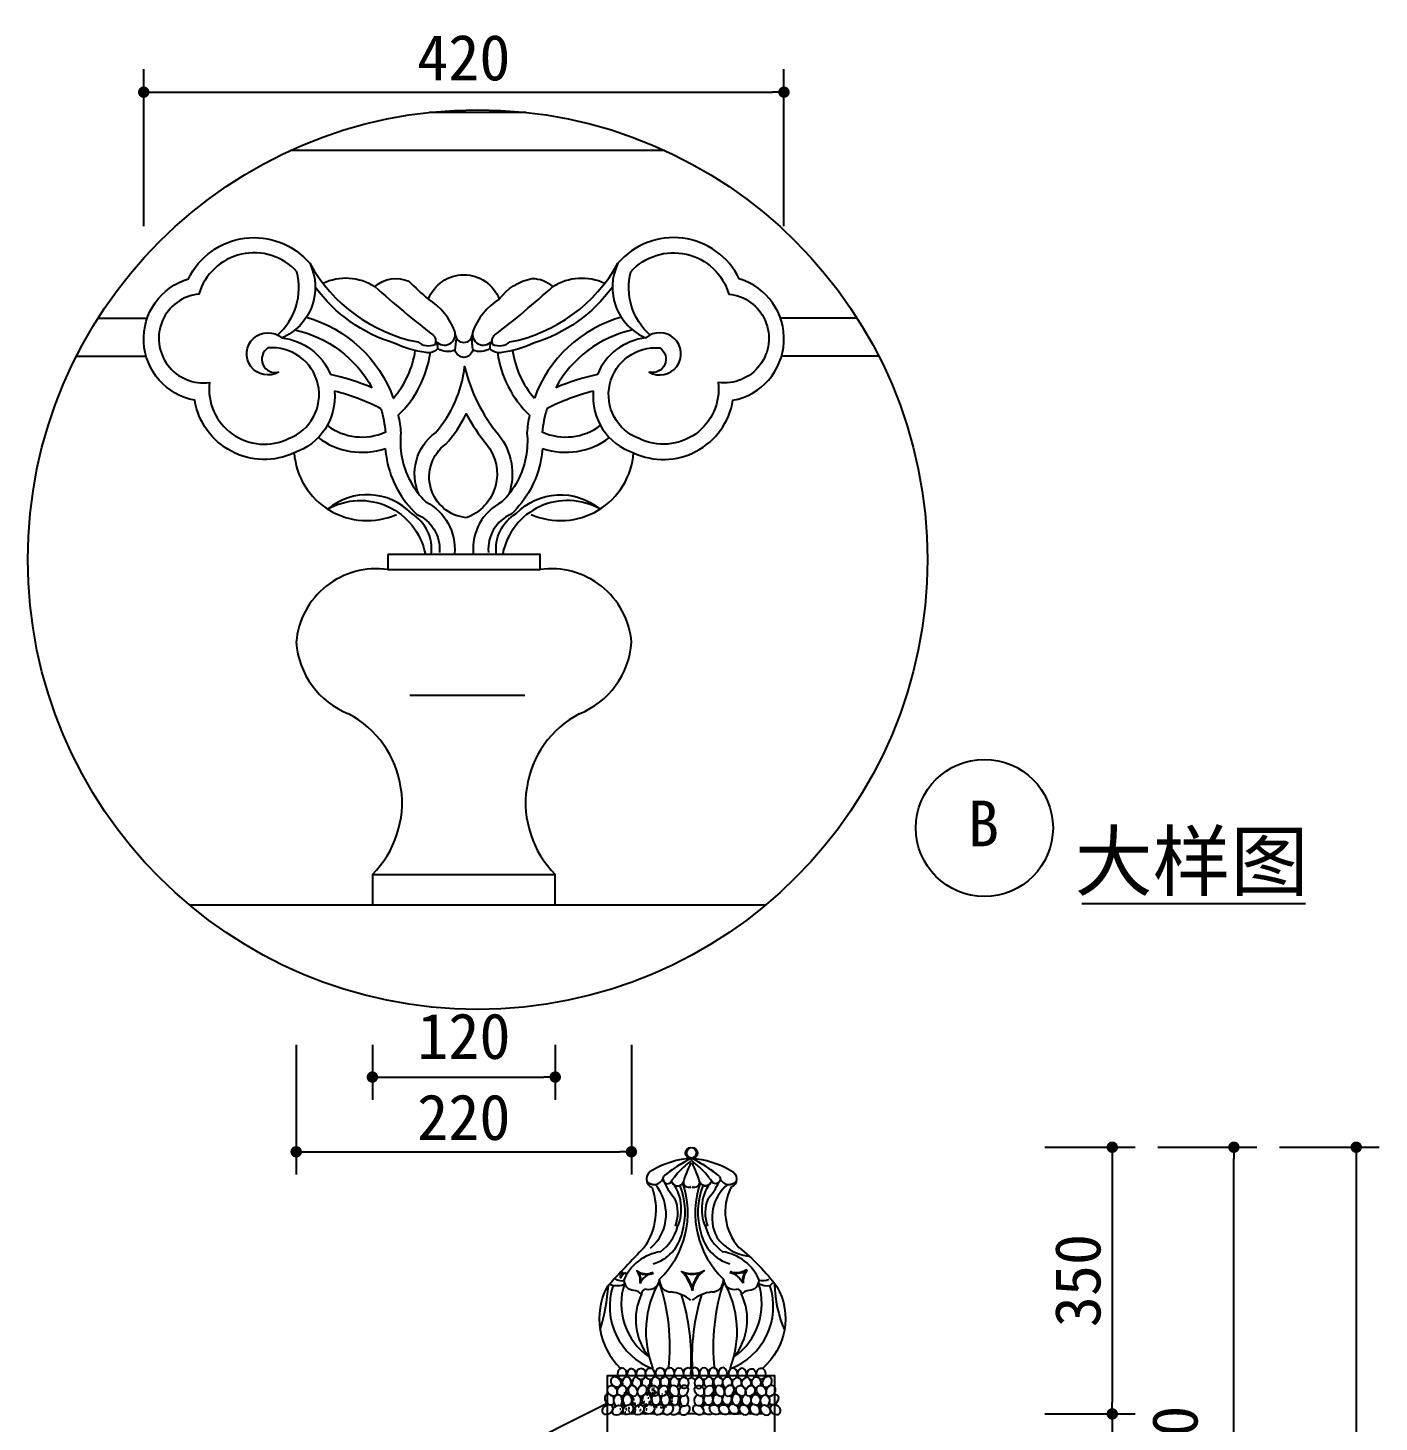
# Model space of a CAD drawing. Extents: x 77 to 5232, y 64 to 4750.
# Drawn here: x 3459 to 5232, y 2920 to 4750 of the extents above; entities that cross this region are included whole.
import ezdxf
from ezdxf.enums import TextEntityAlignment as Align

# ---------------------------------------------------------------- set-up
doc = ezdxf.new("R2010")
doc.units = 0
doc.header["$LTSCALE"] = 0.85
doc.header["$MEASUREMENT"] = 0
doc.header["$PDMODE"] = 3
doc.header["$PDSIZE"] = 15
doc.layers.get('0').update_dxf_attribs({"color": 3, "linetype": 'CONTINUOUS'})
doc.layers.get('DEFPOINTS').update_dxf_attribs({"linetype": 'CONTINUOUS'})
for name, color, linetype in [('3', 3, 'CONTINUOUS'), ('4', 4, 'CONTINUOUS'), ('7', 7, 'CONTINUOUS'), ('DIM', 3, 'CONTINUOUS'), ('TEXT', 3, 'CONTINUOUS')]:
    doc.layers.add(name, color=color, linetype=linetype)
doc.styles.add('HZ', font='')
doc.styles.get("Standard").update_dxf_attribs({"font": 'ISOCP'})
doc.styles.get('HZ').set_extended_font_data('仿宋_GB2312')
doc.dimstyles.new('ISO-25_WS', dxfattribs={"dimscale": 10, "dimtxt": 2.5, "dimasz": 2.5, "dimexe": 1.25, "dimexo": 0.625, "dimtad": 1, "dimdec": 4, "dimtxsty": 'STANDARD', "dimcen": 2.5, "dimazin": 3, "dimtfac": 1, "dimtdec": 4, "dimtmove": 0, "dimatfit": 3, "dimtolj": 1, "dimtzin": 0})

# ---------------------------------------------------------------- blocks, each defined once
blk = doc.blocks.new('_DOT')
at = {"color": 0, "linetype": 'BYBLOCK'}
blk.add_line((-0.5, 0), (-1, 0), dxfattribs=at)
at = {"color": 0, "linetype": 'BYBLOCK', "const_width": 0.5}
blk.add_lwpolyline([(-0.25, 0, 1), (0.25, 0, 1)], format="xyb", close=True, dxfattribs=at)
blk = doc.blocks.new('*D64')
at = {"color": 0, "linetype": 'BYBLOCK'}
for p, q in [((30802.9, -25109.6), (30932.5, -25109.6)), ((30902.5, -26464.6), (30902.5, -25124.6))]:
    blk.add_line(p, q, dxfattribs=at)
at = {"layer": 'DEFPOINTS', "color": 0, "linetype": 'BYBLOCK'}
for p in [(30772.9, -25109.6), (30902.5, -25109.6), (30772.9, -26479.6)]:
    blk.add_point(p, dxfattribs=at)
at = {"color": 0, "linetype": 'BYBLOCK', "xscale": 15, "yscale": 15, "zscale": 15}
for p, rotation in [((30902.5, -25109.6), 90), ((30902.5, -26479.6), 270)]:
    blk.add_blockref('_DOT', p, dxfattribs=dict(at, rotation=rotation))
at = {"color": 0, "linetype": 'BYBLOCK', "insert": (30857.5, -25794.6), "char_height": 60, "attachment_point": 5, "rotation": 90, "style": 'HZ'}
blk.add_mtext('\\A1;1370', dxfattribs=at)
blk = doc.blocks.new('*D2')
at = {"color": 0, "linetype": 'BYBLOCK'}
for p, q in [((30654.4, -25385.6), (30772.9, -25385.6)), ((30742.9, -25400.6), (30742.9, -25430.6)), ((30654.4, -25445.6), (30772.9, -25445.6))]:
    blk.add_line(p, q, dxfattribs=at)
at = {"layer": 'DEFPOINTS', "color": 0, "linetype": 'BYBLOCK'}
for p in [(30624.4, -25385.6), (30624.4, -25445.6), (30742.9, -25445.6)]:
    blk.add_point(p, dxfattribs=at)
at = {"color": 0, "linetype": 'BYBLOCK', "xscale": 15, "yscale": 15, "zscale": 15}
for p, rotation in [((30742.9, -25385.6), 90), ((30742.9, -25445.6), 270)]:
    blk.add_blockref('_DOT', p, dxfattribs=dict(at, rotation=rotation))
at = {"color": 0, "linetype": 'BYBLOCK', "insert": (30825.4, -25415.6), "char_height": 60, "attachment_point": 5, "rotation": 90, "style": 'HZ'}
blk.add_mtext('\\A1;60', dxfattribs=at)
blk = doc.blocks.new('*D54')
at = {"color": 0, "linetype": 'BYBLOCK'}
for p, q in [((29389.3, -23900.7), (29389.3, -23695)), ((30229.6, -23900.7), (30229.6, -23695)), ((29404.3, -23725), (30214.6, -23725))]:
    blk.add_line(p, q, dxfattribs=at)
at = {"layer": 'DEFPOINTS', "color": 0, "linetype": 'BYBLOCK'}
for p in [(30229.6, -23725), (29389.3, -23930.7), (30229.6, -23930.7)]:
    blk.add_point(p, dxfattribs=at)
at = {"color": 0, "linetype": 'BYBLOCK', "xscale": 15, "yscale": 15, "zscale": 15, "rotation": 180}
blk.add_blockref('_DOT', (29389.3, -23725), dxfattribs=at)
at = {"color": 0, "linetype": 'BYBLOCK', "xscale": 15, "yscale": 15, "zscale": 15}
blk.add_blockref('_DOT', (30229.6, -23725), dxfattribs=at)
at = {"color": 0, "linetype": 'BYBLOCK', "insert": (29809.4, -23680), "char_height": 60, "attachment_point": 5, "style": 'HZ'}
blk.add_mtext('\\A1;420', dxfattribs=at)
blk = doc.blocks.new('*D53')
at = {"color": 0, "linetype": 'BYBLOCK'}
for p, q in [((29589.4, -24975.2), (29589.4, -25145.6)), ((30029.4, -24975.2), (30029.4, -25145.6)), ((29604.4, -25115.6), (30014.4, -25115.6))]:
    blk.add_line(p, q, dxfattribs=at)
at = {"layer": 'DEFPOINTS', "color": 0, "linetype": 'BYBLOCK'}
for p in [(29589.4, -24945.2), (30029.4, -24945.2), (30029.4, -25115.6)]:
    blk.add_point(p, dxfattribs=at)
at = {"color": 0, "linetype": 'BYBLOCK', "xscale": 15, "yscale": 15, "zscale": 15, "rotation": 180}
blk.add_blockref('_DOT', (29589.4, -25115.6), dxfattribs=at)
at = {"color": 0, "linetype": 'BYBLOCK', "xscale": 15, "yscale": 15, "zscale": 15}
blk.add_blockref('_DOT', (30029.4, -25115.6), dxfattribs=at)
at = {"color": 0, "linetype": 'BYBLOCK', "insert": (29809.4, -25070.6), "char_height": 60, "attachment_point": 5, "style": 'HZ'}
blk.add_mtext('\\A1;220', dxfattribs=at)
blk = doc.blocks.new('*D52')
at = {"color": 0, "linetype": 'BYBLOCK'}
for p, q in [((29689.4, -24975.2), (29689.4, -25047.5)), ((29929.4, -24975.2), (29929.4, -25047.5)), ((29704.4, -25017.5), (29914.4, -25017.5))]:
    blk.add_line(p, q, dxfattribs=at)
at = {"layer": 'DEFPOINTS', "color": 0, "linetype": 'BYBLOCK'}
for p in [(29689.4, -24945.2), (29929.4, -24945.2), (29929.4, -25017.5)]:
    blk.add_point(p, dxfattribs=at)
at = {"color": 0, "linetype": 'BYBLOCK', "xscale": 15, "yscale": 15, "zscale": 15, "rotation": 180}
blk.add_blockref('_DOT', (29689.4, -25017.5), dxfattribs=at)
at = {"color": 0, "linetype": 'BYBLOCK', "xscale": 15, "yscale": 15, "zscale": 15}
blk.add_blockref('_DOT', (29929.4, -25017.5), dxfattribs=at)
at = {"color": 0, "linetype": 'BYBLOCK', "insert": (29809.5, -24964.2), "char_height": 60, "attachment_point": 5, "style": 'HZ'}
blk.add_mtext('\\A1;120', dxfattribs=at)
blk = doc.blocks.new('*D1')
at = {"color": 0, "linetype": 'BYBLOCK'}
for p, q in [((30654.4, -25035.6), (30772.9, -25035.6)), ((30742.9, -25050.6), (30742.9, -25370.6)), ((30654.4, -25385.6), (30772.9, -25385.6))]:
    blk.add_line(p, q, dxfattribs=at)
at = {"layer": 'DEFPOINTS', "color": 0, "linetype": 'BYBLOCK'}
for p in [(30624.4, -25035.6), (30624.4, -25385.6), (30742.9, -25385.6)]:
    blk.add_point(p, dxfattribs=at)
at = {"color": 0, "linetype": 'BYBLOCK', "xscale": 15, "yscale": 15, "zscale": 15}
for p, rotation in [((30742.9, -25035.6), 90), ((30742.9, -25385.6), 270)]:
    blk.add_blockref('_DOT', p, dxfattribs=dict(at, rotation=rotation))
at = {"color": 0, "linetype": 'BYBLOCK', "insert": (30697.9, -25210.6), "char_height": 60, "attachment_point": 5, "rotation": 90, "style": 'HZ'}
blk.add_mtext('\\A1;350', dxfattribs=at)
blk = doc.blocks.new('*D65')
at = {"color": 0, "linetype": 'BYBLOCK'}
for p, q in [((30962.5, -25109.6), (31093.1, -25109.6)), ((31063.1, -25124.6), (31063.1, -27964.6)), ((30962.5, -27979.6), (31093.1, -27979.6))]:
    blk.add_line(p, q, dxfattribs=at)
at = {"layer": 'DEFPOINTS', "color": 0, "linetype": 'BYBLOCK'}
for p in [(30932.5, -25109.6), (30932.5, -27979.6), (31063.1, -27979.6)]:
    blk.add_point(p, dxfattribs=at)
at = {"color": 0, "linetype": 'BYBLOCK', "xscale": 15, "yscale": 15, "zscale": 15}
for p, rotation in [((31063.1, -25109.6), 90), ((31063.1, -27979.6), 270)]:
    blk.add_blockref('_DOT', p, dxfattribs=dict(at, rotation=rotation))
at = {"color": 0, "linetype": 'BYBLOCK', "insert": (31018.1, -26544.6), "char_height": 60, "attachment_point": 5, "rotation": 90, "style": 'HZ'}
blk.add_mtext('\\A1;2870', dxfattribs=at)

msp = doc.modelspace()

# ---------------------------------------------------------------- hatches: boundary and pattern name
at = {"layer": '3'}
h = msp.add_hatch(dxfattribs=at)
h.set_pattern_fill('AR-SAND', color=256, scale=2, style=0)
h.set_pattern_definition([(37.5, (14892.2117, 3309.595), (-0.1259867, 3.8536475), [0, -3.04, 0, -3.4, 0, -3.25]), (7.5, (14892.2117, 3309.595), (3.5395534, 5.6442921), [0, -1.64, 0, -2.74, 0, -1.05]), (327.5, (14889.7517, 3309.595), (6.2282837, 0.0113181), [0, -1, 0, -3.6, 0, -4.7]), (317.5, (14889.7517, 3309.595), (6.0122532, 1.755351), [0, -0.5, 0, -2.36, 0, -2.7])])
edge = h.paths.add_edge_path()
edge.add_ellipse((4252.7, 2961.3), major_axis=(-3.76, 6.48), ratio=0.779707, start_angle=31.0034, end_angle=148.3358, ccw=False)
edge.add_ellipse((4244.7, 2972.3), major_axis=(0, 7.49), ratio=0.779707, start_angle=173.6492, end_angle=201.3893, ccw=False)
edge.add_ellipse((4238.1, 2961.3), major_axis=(3.76, 6.48), ratio=0.779707, start_angle=207.4812, end_angle=324.5098, ccw=False)
edge.add_ellipse((4233.3, 2948.5), major_axis=(0, 7.49), ratio=0.779707, start_angle=212.0387, end_angle=320.0479, ccw=False)
edge.add_ellipse((4232.7, 2935.9), major_axis=(-5.73, -4.83), ratio=0.779707, start_angle=85.7994, end_angle=204.0027, ccw=False)
edge.add_line((4236, 2931.1), (4241.8, 2931.1))
edge.add_ellipse((4246.6, 2936.7), major_axis=(-5.73, -4.83), ratio=0.779707, start_angle=260.2314, end_angle=371.8114, ccw=False)
edge.add_ellipse((4245.6, 2949.1), major_axis=(0, 7.49), ratio=0.779707, start_angle=218.4884, end_angle=522.3829, ccw=False)
edge.add_ellipse((4246.6, 2936.7), major_axis=(-5.73, -4.83), ratio=0.779707, start_angle=73.7247, end_angle=213.806, ccw=False)
edge.add_line((4248.6, 2931.1), (4255.3, 2931.1))
edge.add_ellipse((4260.5, 2936.4), major_axis=(-5.73, -4.83), ratio=0.779707, start_angle=256.197, end_angle=367.3913, ccw=False)
edge.add_ellipse((4257.6, 2949.4), major_axis=(0, 7.49), ratio=0.779707, start_angle=49.4787, end_angle=185.5206, ccw=False)
edge = h.paths.add_edge_path()
edge.add_ellipse((4270.9, 2950), major_axis=(0, 7.49), ratio=0.779707, start_angle=43.7931, end_angle=189.3494, ccw=False)
edge.add_ellipse((4264.9, 2961.5), major_axis=(4.19, 6.21), ratio=0.779707, start_angle=190.5144, end_angle=238.0976, ccw=False)
edge.add_ellipse((4257.6, 2949.4), major_axis=(0, 7.49), ratio=0.779707, start_angle=208.6654, end_angle=315.828, ccw=False)
edge.add_ellipse((4260.5, 2936.4), major_axis=(-5.73, -4.83), ratio=0.779707, start_angle=78.1447, end_angle=237.0976, ccw=False)
edge.add_line((4263, 2931.1), (4270.6, 2931.1))
edge.add_ellipse((4274.4, 2937.3), major_axis=(-5.73, -4.83), ratio=0.779707, start_angle=258.5373, end_angle=383.1481, ccw=False)
edge = h.paths.add_edge_path()
edge.add_ellipse((4280.2, 2961.5), major_axis=(-4.19, 6.21), ratio=0.779707, start_angle=341.5181, end_angle=485.9011, ccw=False)
edge.add_ellipse((4282.8, 2972.3), major_axis=(0, 7.49), ratio=0.779707, start_angle=407.3114, end_angle=481.7171, ccw=False)
edge.add_ellipse((4275.4, 2983.8), major_axis=(0, 7.49), ratio=0.779707, start_angle=174.8236, end_angle=211.483, ccw=False)
edge.add_ellipse((4270.3, 2971.8), major_axis=(0, 7.49), ratio=0.779707, start_angle=189.3937, end_angle=307.5152, ccw=False)
edge.add_ellipse((4264.9, 2961.5), major_axis=(4.19, 6.21), ratio=0.779707, start_angle=258.4938, end_angle=322.2995, ccw=False)
edge.add_ellipse((4270.9, 2950), major_axis=(0, 7.49), ratio=0.779707, start_angle=209.6457, end_angle=380.3444, ccw=False)
edge.add_ellipse((4274.4, 2937.3), major_axis=(-5.73, -4.83), ratio=0.779707, start_angle=148.2151, end_angle=241.799, ccw=False)
edge.add_ellipse((4286.9, 2936.7), major_axis=(-5.73, -4.83), ratio=0.779707, start_angle=516.0111, end_angle=652.236, ccw=False)
edge.add_ellipse((4299.1, 2936.7), major_axis=(-5.73, -4.83), ratio=0.779707, start_angle=539.2069, end_angle=649.525, ccw=False)
edge.add_ellipse((4308.3, 2936.7), major_axis=(-5.73, -4.83), ratio=0.779707, start_angle=609.7236, end_angle=626.3292, ccw=False)
edge.add_ellipse((4307.6, 2950), major_axis=(0, 7.49), ratio=0.779707, start_angle=36.8967, end_angle=172.1303, ccw=False)
edge.add_ellipse((4307.1, 2961.3), major_axis=(-3.76, 6.48), ratio=0.779707, start_angle=2.7127, end_angle=114.0302, ccw=False)
edge.add_ellipse((4307.5, 2972.6), major_axis=(0, 7.49), ratio=0.779707, start_angle=405.4972, end_angle=491.4977, ccw=False)
edge.add_ellipse((4301, 2984.7), major_axis=(0, 7.49), ratio=0.779707, start_angle=163.017, end_angle=203.651, ccw=False)
edge.add_ellipse((4294.7, 2972.9), major_axis=(0, 7.49), ratio=0.779707, start_angle=211.0747, end_angle=308.5733, ccw=False)
edge.add_ellipse((4292.5, 2961.3), major_axis=(3.76, 6.48), ratio=0.779707, start_angle=257.5232, end_angle=340.8357, ccw=False)
edge.add_ellipse((4295.5, 2949.7), major_axis=(0, 7.49), ratio=0.779707, start_angle=52.9738, end_angle=348.9609, ccw=False)
edge.add_ellipse((4292.5, 2961.3), major_axis=(3.76, 6.48), ratio=0.779707, start_angle=140.7381, end_angle=201.3549, ccw=False)
edge.add_ellipse((4280.2, 2961.5), major_axis=(-4.19, 6.21), ratio=0.779707, start_angle=202.0745, end_angle=214.0576, ccw=False)
edge.add_ellipse((4283.2, 2950.3), major_axis=(0, 7.49), ratio=0.779707, start_angle=49.4801, end_angle=332.1521, ccw=False)
edge = h.paths.add_edge_path()
edge.add_ellipse((4319.4, 2961.5), major_axis=(4.19, 6.21), ratio=0.779707, start_angle=145.9424, end_angle=192.3416, ccw=False)
edge.add_ellipse((4307.1, 2961.3), major_axis=(-3.76, 6.48), ratio=0.779707, start_angle=188.982, end_angle=219.2619, ccw=False)
edge.add_ellipse((4307.6, 2950), major_axis=(0, 7.49), ratio=0.779707, start_angle=206.4128, end_angle=315.7112, ccw=False)
edge.add_ellipse((4308.3, 2936.7), major_axis=(-5.73, -4.83), ratio=0.779707, start_angle=510.5477, end_angle=581.0116, ccw=False)
edge.add_ellipse((4320.8, 2936.4), major_axis=(-5.73, -4.83), ratio=0.779707, start_angle=258.6298, end_angle=292.4304, ccw=False)
edge.add_ellipse((4320.1, 2948.9), major_axis=(0, 7.49), ratio=0.779707, start_angle=39.2022, end_angle=161.8976, ccw=False)
edge = h.paths.add_edge_path()
edge.add_ellipse((4232.7, 2935.9), major_axis=(-5.73, -4.83), ratio=0.779707, start_angle=251.8695, end_angle=306.8089, ccw=False)
edge.add_ellipse((4233.3, 2948.5), major_axis=(0, 7.49), ratio=0.779707, start_angle=472.2151, end_angle=515.7629, ccw=False)
edge.add_ellipse((4222.2, 2950.1), major_axis=(-4.19, 6.21), ratio=0.779707, start_angle=503.6071, end_angle=562.8793, ccw=False)
edge.add_ellipse((4219.6, 2936.7), major_axis=(-5.73, -4.83), ratio=0.779707, start_angle=131.464, end_angle=210.6321, ccw=False)
h = msp.add_hatch(dxfattribs=at)
h.set_pattern_fill('AR-SAND', color=256, scale=2, style=0)
h.set_pattern_definition([(142.5, (-6232.7066, 3309.595), (0.1259867, 3.8536475), [0, -3.04, 0, -3.4, 0, -3.25]), (172.5, (-6232.7066, 3309.595), (-3.5395534, 5.6442921), [0, -1.64, 0, -2.74, 0, -1.05]), (212.5, (-6230.2466, 3309.595), (-6.2282837, 0.0113181), [0, -1, 0, -3.6, 0, -4.7]), (222.5, (-6230.2466, 3309.595), (-6.0122532, 1.755351), [0, -0.5, 0, -2.36, 0, -2.7])])
edge = h.paths.add_edge_path()
edge.add_ellipse((4406.8, 2961.3), major_axis=(3.76, 6.48), ratio=0.779707, start_angle=211.6642, end_angle=328.9966)
edge.add_ellipse((4414.8, 2972.3), major_axis=(0, 7.49), ratio=0.779707, start_angle=158.6107, end_angle=186.3508)
edge.add_ellipse((4421.4, 2961.3), major_axis=(-3.76, 6.48), ratio=0.779707, start_angle=35.4902, end_angle=152.5188)
edge.add_ellipse((4426.2, 2948.5), major_axis=(0, 7.49), ratio=0.779707, start_angle=39.9521, end_angle=147.9613)
edge.add_ellipse((4426.8, 2935.9), major_axis=(5.73, -4.83), ratio=0.779707, start_angle=155.9973, end_angle=274.2006)
edge.add_line((4423.5, 2931.1), (4417.7, 2931.1))
edge.add_ellipse((4412.9, 2936.7), major_axis=(5.73, -4.83), ratio=0.779707, start_angle=-11.8114, end_angle=99.7686)
edge.add_ellipse((4413.9, 2949.1), major_axis=(0, 7.49), ratio=0.779707, start_angle=-162.3829, end_angle=141.5116)
edge.add_ellipse((4412.9, 2936.7), major_axis=(5.73, -4.83), ratio=0.779707, start_angle=146.194, end_angle=286.2753)
edge.add_line((4410.9, 2931.1), (4404.2, 2931.1))
edge.add_ellipse((4399, 2936.4), major_axis=(5.73, -4.83), ratio=0.779707, start_angle=-7.3913, end_angle=103.803)
edge.add_ellipse((4401.9, 2949.4), major_axis=(0, 7.49), ratio=0.779707, start_angle=174.4794, end_angle=310.5213)
edge = h.paths.add_edge_path()
edge.add_ellipse((4388.6, 2950), major_axis=(0, 7.49), ratio=0.779707, start_angle=170.6506, end_angle=316.2069)
edge.add_ellipse((4394.6, 2961.5), major_axis=(-4.19, 6.21), ratio=0.779707, start_angle=121.9024, end_angle=169.4856)
edge.add_ellipse((4401.9, 2949.4), major_axis=(0, 7.49), ratio=0.779707, start_angle=44.172, end_angle=151.3346)
edge.add_ellipse((4399, 2936.4), major_axis=(5.73, -4.83), ratio=0.779707, start_angle=122.9024, end_angle=281.8553)
edge.add_line((4396.5, 2931.1), (4388.9, 2931.1))
edge.add_ellipse((4385.1, 2937.3), major_axis=(5.73, -4.83), ratio=0.779707, start_angle=-23.1481, end_angle=101.4627)
edge = h.paths.add_edge_path()
edge.add_ellipse((4379.3, 2961.5), major_axis=(4.19, 6.21), ratio=0.779707, start_angle=-125.9011, end_angle=18.4819)
edge.add_ellipse((4376.7, 2972.3), major_axis=(0, 7.49), ratio=0.779707, start_angle=-121.7171, end_angle=-47.3114)
edge.add_ellipse((4384.1, 2983.8), major_axis=(0, 7.49), ratio=0.779707, start_angle=148.517, end_angle=185.1764)
edge.add_ellipse((4389.2, 2971.8), major_axis=(0, 7.49), ratio=0.779707, start_angle=52.4848, end_angle=170.6063)
edge.add_ellipse((4394.6, 2961.5), major_axis=(-4.19, 6.21), ratio=0.779707, start_angle=37.7005, end_angle=101.5062)
edge.add_ellipse((4388.6, 2950), major_axis=(0, 7.49), ratio=0.779707, start_angle=-20.3444, end_angle=150.3543)
edge.add_ellipse((4385.1, 2937.3), major_axis=(5.73, -4.83), ratio=0.779707, start_angle=118.201, end_angle=211.7849)
edge.add_ellipse((4372.6, 2936.7), major_axis=(5.73, -4.83), ratio=0.779707, start_angle=-292.236, end_angle=-156.0111)
edge.add_ellipse((4360.4, 2936.7), major_axis=(5.73, -4.83), ratio=0.779707, start_angle=-289.525, end_angle=-179.2069)
edge.add_ellipse((4351.2, 2936.7), major_axis=(5.73, -4.83), ratio=0.779707, start_angle=-266.3292, end_angle=-249.7236)
edge.add_ellipse((4351.9, 2950), major_axis=(0, 7.49), ratio=0.779707, start_angle=187.8697, end_angle=323.1033)
edge.add_ellipse((4352.4, 2961.3), major_axis=(3.76, 6.48), ratio=0.779707, start_angle=245.9698, end_angle=357.2873)
edge.add_ellipse((4352, 2972.6), major_axis=(0, 7.49), ratio=0.779707, start_angle=-131.4977, end_angle=-45.4972)
edge.add_ellipse((4358.5, 2984.7), major_axis=(0, 7.49), ratio=0.779707, start_angle=156.349, end_angle=196.983)
edge.add_ellipse((4364.8, 2972.9), major_axis=(0, 7.49), ratio=0.779707, start_angle=51.4267, end_angle=148.9253)
edge.add_ellipse((4367, 2961.3), major_axis=(-3.76, 6.48), ratio=0.779707, start_angle=19.1643, end_angle=102.4768)
edge.add_ellipse((4364, 2949.7), major_axis=(0, 7.49), ratio=0.779707, start_angle=11.0391, end_angle=307.0262)
edge.add_ellipse((4367, 2961.3), major_axis=(-3.76, 6.48), ratio=0.779707, start_angle=158.6451, end_angle=219.2619)
edge.add_ellipse((4379.3, 2961.5), major_axis=(4.19, 6.21), ratio=0.779707, start_angle=145.9424, end_angle=157.9255)
edge.add_ellipse((4376.3, 2950.3), major_axis=(0, 7.49), ratio=0.779707, start_angle=27.8479, end_angle=310.5199)
edge = h.paths.add_edge_path()
edge.add_ellipse((4340.1, 2961.5), major_axis=(-4.19, 6.21), ratio=0.779707, start_angle=167.6584, end_angle=214.0576)
edge.add_ellipse((4352.4, 2961.3), major_axis=(3.76, 6.48), ratio=0.779707, start_angle=140.7381, end_angle=171.018)
edge.add_ellipse((4351.9, 2950), major_axis=(0, 7.49), ratio=0.779707, start_angle=44.2888, end_angle=153.5872)
edge.add_ellipse((4351.2, 2936.7), major_axis=(5.73, -4.83), ratio=0.779707, start_angle=-221.0116, end_angle=-150.5477)
edge.add_ellipse((4338.7, 2936.4), major_axis=(5.73, -4.83), ratio=0.779707, start_angle=67.5696, end_angle=101.3702)
edge.add_ellipse((4339.4, 2948.9), major_axis=(0, 7.49), ratio=0.779707, start_angle=198.1024, end_angle=320.7978)
edge = h.paths.add_edge_path()
edge.add_ellipse((4426.8, 2935.9), major_axis=(5.73, -4.83), ratio=0.779707, start_angle=53.1911, end_angle=108.1305)
edge.add_ellipse((4426.2, 2948.5), major_axis=(0, 7.49), ratio=0.779707, start_angle=-155.7629, end_angle=-112.2151)
edge.add_ellipse((4437.4, 2950.1), major_axis=(4.19, 6.21), ratio=0.779707, start_angle=-202.8793, end_angle=-143.6071)
edge.add_ellipse((4439.9, 2936.7), major_axis=(5.73, -4.83), ratio=0.779707, start_angle=149.3679, end_angle=228.536)

# ---------------------------------------------------------------- linework, layer by layer
for p, q in [((3931, 4039.1), (4131, 4039.1)), ((3959.9, 3874.5), (4110.9, 3874.5)), ((3911, 3639.1), (4151, 3639.1))]:
    msp.add_line(p, q, dxfattribs=at)
for points in [[(4225.9, 4409.6, -0.160704), (4122.4, 4336.3, -0.069942), (4080.6, 4323.9, -0.255807), (4065.2, 4329.1, -0.230516), (4042.8, 4327, -0.278911), (4031, 4317.4, -0.278911), (4019.2, 4327, -0.230516), (3996.8, 4329.1, -0.255807), (3981.4, 4323.9, -0.069942), (3939.6, 4336.3, -0.160704), (3836, 4409.6)], [(3824.4, 4370.4, -0.240639), (3938.4, 4264.2, -0.000194), (3938.5, 4264)], [(4237.5, 4370.4, 0.240639), (4123.5, 4264.2, 0.000194), (4123.5, 4264)], [(3809.3, 4353.6, -0.218894), (3910.4, 4277.8)], [(4252.6, 4353.6, 0.218894), (4151.5, 4277.8)], [(3922, 4250.3, -0.052852), (3928.1, 4219)], [(4140, 4250.3, 0.052852), (4133.9, 4219)], [(3944.8, 4241.8, -0.033844), (3948.2, 4218.8, 0.072204), (3949.5, 4186.9, 0.153448), (3981.1, 4128, -0.306405), (4018.7, 4060.1)], [(4117.1, 4241.8, 0.033844), (4113.8, 4218.8, -0.072204), (4112.4, 4186.9, -0.153448), (4080.9, 4128, 0.306405), (4043.3, 4060.1)], [(3927.9, 4198.2, 0.028855), (3929.9, 4183.2, 0.15835), (3968.9, 4111.9, -0.32336), (3998.8, 4061.8)], [(4134, 4198.2, -0.028855), (4132.1, 4183.2, -0.15835), (4093.1, 4111.9, 0.32336), (4063.2, 4061.8)], [(3988.2, 4059.1, 0.296399), (3962.5, 4112.8, 0.391838), (3852.2, 4118.6, -0.510658), (3980, 4060.1)], [(4073.7, 4059.1, -0.296399), (4099.5, 4112.8, -0.391838), (4209.7, 4118.6, 0.510658), (4082, 4060.1)], [(4292.9, 3242.6, 0.756522), (4301.5, 3234, -0.089952), (4330.3, 3263.9)], [(4366.6, 3242.6, -0.756522), (4358, 3234, 0.089952), (4329.2, 3263.9)], [(4303.2, 3236.4, 0.641468), (4318.4, 3234.2)], [(4356.3, 3236.4, -0.641468), (4341.1, 3234.2)], [(4244, 3116.1, 0.260275), (4236.7, 3109.5, -0.189312), (4239, 3117.1, 0.23579), (4244, 3116.1)], [(4263.4, 3102.4, 0.157836), (4260.9, 3116.1, 0.211509), (4279.7, 3116)], [(4398.1, 3102.7, -0.206367), (4402.5, 3118.4, 0.865878), (4401.1, 3119.9, -0.259695), (4380.6, 3117.8)]]:
    msp.add_lwpolyline(points, format="xyb", dxfattribs=at)
msp.add_lwpolyline([(4330.7, 3097.3, 0.092388), (4320.2, 3115.9, 0.147252), (4340.8, 3115.9, 0.148923)], format="xyb", close=True, dxfattribs=at)
for points in [[(4241.8, 2931.1), (4236, 2931.1)], [(4255.3, 2931.1), (4248.6, 2931.1)], [(4270.6, 2931.1), (4263, 2931.1)], [(4282.1, 2931.1), (4275.1, 2931.1)], [(4294.3, 2931.1), (4288.9, 2931.1)], [(4303.5, 2931.1), (4301.1, 2931.1)], [(4315.6, 2931.1), (4310.3, 2931.1)], [(4336.2, 2931.1), (4323.3, 2931.1)], [(4349.2, 2931.1), (4343.9, 2931.1)], [(4358.4, 2931.1), (4356, 2931.1)], [(4370.6, 2931.1), (4365.2, 2931.1)], [(4396.5, 2931.1), (4377.4, 2931.1)], [(4410.9, 2931.1), (4404.2, 2931.1)], [(4423.5, 2931.1), (4417.7, 2931.1)]]:
    msp.add_lwpolyline(points, dxfattribs=at)
for centre, radius, start, end in [((3978.4, 4329.9), 18.4, 357.6292, 30.0157), ((4765.5, 4241.5), 751.2, 172.2375, 173.4627), ((4104.1, 4339.8), 62.7, 175.2998, 191.7818), ((4079.1, 4331), 14.1, 144.7411, 187.614), ((4398.9, 3118.9), 162.9, 115.1235, 130.6166), ((4607, 3135.9), 304.9, 155.8105, 161.1993), ((4260.6, 3118.9), 162.9, 49.3834, 64.8765), ((4052.5, 3135.9), 304.9, 18.8007, 24.1895), ((4280.5, 3245), 12.8, 222.2758, 334.4325), ((4372.9, 3271.7), 87, 201.6937, 221.5887), ((4379, 3245), 12.8, 205.5675, 317.7242), ((4235.2, 3193.3), 61.2, 357.1796, 39.6354), ((4225.7, 3195.7), 95.7, 343.603, 21.2026), ((4318.4, 3234.2), 5.400124791776761e-13, 351.1193, 154.1291), ((4325.6, 3235.2), 6.61, 169.8774, 299.3972), ((4333.9, 3235.2), 6.61, 240.6028, 10.1226), ((4433.8, 3195.7), 95.7, 158.7974, 196.397), ((4341.1, 3234.2), 5.400124791776761e-13, 25.8709, 188.8807), ((4287.4, 3271.4), 86.2, 318.1796, 335.04), ((4412.8, 3188.9), 56.1, 129.3342, 206.9505), ((4264.2, 3195), 47.6, 338.6844, 23.3644), ((4395.3, 3195), 47.6, 156.6356, 201.3156), ((4240, 3192.4), 56.4, 309.3522, 357.9215), ((4264, 3180.7), 54.9, 286.3177, 347.3626), ((4395.5, 3180.7), 54.9, 192.6374, 253.6823), ((4410.5, 3195.3), 57.4, 213.7065, 263.4072), ((3965.3, 3118), 256.1, 342.6887, 355.837), ((4310.4, 3072.4), 88, 161.9395, 249.2221), ((4322.5, 3075.8), 85, 161.7627, 235.3192), ((4403.3, 3039), 133.4, 150.3429, 201.4923), ((4034.9, 3019.8), 266.4, 353.5868, 18.6429), ((4624.6, 3019.8), 266.4, 161.3571, 186.4132), ((4256.2, 3039), 133.4, 338.5077, 29.6571), ((4349.1, 3072.4), 88, 290.7779, 18.0605), ((4337, 3075.8), 85, 304.6808, 18.2373), ((4597.6, 3104.4), 158.9, 181.2021, 203.3589), ((4334.2, 3055), 77.6, 154.762, 219.2712), ((4049.3, 3004.6), 280, 357.0361, 17.2416), ((4610.3, 3004.6), 280, 162.7584, 182.9639), ((4325.3, 3055), 77.6, 320.7288, 25.238)]:
    msp.add_arc(centre, radius, start, end, dxfattribs=at)
for centre, major_axis, start_param, end_param in [((4238.5, 2983.8), (0, 7.49), 4.118173, 9.666408), ((4251.1, 2982.9), (0, 7.49), 4.159865, 8.293718), ((4238.1, 2961.3), (3.76, 6.48), 3.62123, 9.132776), ((4244.7, 2972.3), (0, 7.49), 3.03075, 8.404395), ((4251.1, 2982.9), (0, 7.49), 2.951167, 3.436349), ((4257.8, 2971.8), (0, 7.49), -0.150027, 2.057472), ((4257.8, 2971.8), (0, 7.49), 3.128072, 5.325073), ((4270.3, 2971.8), (0, 7.49), -0.090345, 2.048446), ((4270.3, 2971.8), (0, 7.49), 3.305544, 5.367153), ((4282.8, 2972.3), (0, 7.49), -0.247071, 2.124365), ((4282.8, 2972.3), (0, 7.49), 3.477752, 5.411187), ((4294.7, 2972.9), (0, 7.49), -0.296409, 2.373447), ((4294.7, 2972.9), (0, 7.49), 3.683949, 5.38562), ((4307.5, 2972.6), (0, 7.49), -0.158688, 2.295068), ((4307.5, 2972.6), (0, 7.49), 3.701321, 5.291633), ((4222.2, 2950.1), (-4.19, 6.21), -0.672858, 3.540913), ((4222.2, 2950.1), (-4.19, 6.21), 4.432807, 4.921898), ((4233.3, 2948.5), (0, 7.49), 3.700773, 9.001761), ((4245.6, 2949.1), (0, 7.49), 3.813342, 9.117301), ((4257.6, 2949.4), (0, 7.49), 0.863567, 6.173344), ((4283.2, 2950.3), (0, 7.49), 0.86359, 5.797148), ((4295.5, 2949.7), (0, 7.49), 0.924567, 6.090517), ((4307.6, 2950), (0, 7.49), 0.64397, 5.5102), ((4320.1, 2948.9), (0, 7.49), 0.684207, 5.927924), ((4286.9, 2936.7), (5.73, 4.83), 2.586841, 8.242072), ((4299.1, 2936.7), (5.73, 4.83), 2.722907, 8.194757), ((4308.3, 2936.7), (5.73, 4.83), 3.12775, 5.103874), ((4308.3, 2936.7), (5.73, 4.83), 1.216907, 1.506729), ((4308.3, 2936.7), (5.73, 4.83), -0.514039, 0.715787), ((4320.8, 2936.4), (5.73, 4.83), 1.372349, 6.855187)]:
    msp.add_ellipse(centre, major_axis=major_axis, ratio=0.779707, start_param=start_param, end_param=end_param, dxfattribs=at)
for centre, major_axis in [((4263.4, 2983.5), (0, 7.49)), ((4275.4, 2983.8), (0, 7.49)), ((4288.7, 2984.4), (0, 7.49)), ((4301, 2984.7), (0, 7.49)), ((4313.3, 2984.1), (0, 7.49)), ((4325.3, 2984.4), (0, 7.49)), ((4225.8, 2961.5), (-4.19, 6.21)), ((4230.5, 2973.1), (-4.19, 6.21)), ((4280.2, 2961.5), (-4.19, 6.21)), ((4292.5, 2961.3), (3.76, 6.48)), ((4320, 2971.8), (0, 7.49)), ((4340.1, 2961.5), (-4.19, 6.21)), ((4352.4, 2961.3), (3.76, 6.48)), ((4394.6, 2961.5), (-4.19, 6.21)), ((4406.8, 2961.3), (3.76, 6.48)), ((4270.9, 2950), (0, 7.49)), ((4219.6, 2936.7), (-5.73, -4.83)), ((4232.7, 2935.9), (-5.73, -4.83)), ((4246.6, 2936.7), (-5.73, -4.83)), ((4260.5, 2936.4), (-5.73, -4.83)), ((4274.4, 2937.3), (-5.73, -4.83))]:
    msp.add_ellipse(centre, major_axis=major_axis, ratio=0.779707, dxfattribs=at)
at = {"layer": '3', "extrusion": (0, 0, -1)}
for centre, major_axis in [((4334.2, 2984.4), (0, 7.49)), ((4346.2, 2984.1), (0, 7.49)), ((4358.5, 2984.7), (0, 7.49)), ((4370.8, 2984.4), (0, 7.49)), ((4384.1, 2983.8), (0, 7.49)), ((4396.1, 2983.5), (0, 7.49)), ((4252.7, 2961.3), (-3.76, 6.48)), ((4264.9, 2961.5), (4.19, 6.21)), ((4307.1, 2961.3), (-3.76, 6.48)), ((4319.4, 2961.5), (4.19, 6.21)), ((4339.5, 2971.8), (0, 7.49)), ((4367, 2961.3), (-3.76, 6.48)), ((4379.3, 2961.5), (4.19, 6.21)), ((4429, 2973.1), (4.19, 6.21)), ((4433.7, 2961.5), (4.19, 6.21)), ((4388.6, 2950), (0, 7.49)), ((4385.1, 2937.3), (5.73, -4.83)), ((4399, 2936.4), (5.73, -4.83)), ((4412.9, 2936.7), (5.73, -4.83)), ((4426.8, 2935.9), (5.73, -4.83)), ((4439.9, 2936.7), (5.73, -4.83))]:
    msp.add_ellipse(centre, major_axis=major_axis, ratio=0.779707, dxfattribs=at)
for centre, major_axis, start_param, end_param in [((4408.4, 2982.9), (0, 7.49), 4.159865, 8.293718), ((4421, 2983.8), (0, 7.49), 4.118173, 9.666408), ((4352, 2972.6), (0, 7.49), 3.701321, 5.291633), ((4352, 2972.6), (0, 7.49), -0.158688, 2.295068), ((4364.8, 2972.9), (0, 7.49), 3.683949, 5.38562), ((4364.8, 2972.9), (0, 7.49), -0.296409, 2.373447), ((4376.7, 2972.3), (0, 7.49), 3.477752, 5.411187), ((4376.7, 2972.3), (0, 7.49), -0.247071, 2.124365), ((4389.2, 2971.8), (0, 7.49), 3.305544, 5.367153), ((4389.2, 2971.8), (0, 7.49), -0.090345, 2.048446), ((4401.7, 2971.8), (0, 7.49), 3.128072, 5.325073), ((4401.7, 2971.8), (0, 7.49), -0.150027, 2.057472), ((4408.4, 2982.9), (0, 7.49), 2.951167, 3.436349), ((4414.8, 2972.3), (0, 7.49), 3.03075, 8.404395), ((4421.4, 2961.3), (-3.76, 6.48), 3.62123, 9.132776), ((4339.4, 2948.9), (0, 7.49), 0.684207, 5.927924), ((4351.9, 2950), (0, 7.49), 0.64397, 5.5102), ((4364, 2949.7), (0, 7.49), 0.924567, 6.090517), ((4376.3, 2950.3), (0, 7.49), 0.86359, 5.797148), ((4401.9, 2949.4), (0, 7.49), 0.863567, 6.173344), ((4413.9, 2949.1), (0, 7.49), 3.813342, 9.117301), ((4426.2, 2948.5), (0, 7.49), 3.700773, 9.001761), ((4437.4, 2950.1), (4.19, 6.21), 4.432807, 4.921898), ((4437.4, 2950.1), (4.19, 6.21), -0.672858, 3.540913), ((4338.7, 2936.4), (-5.73, 4.83), 1.372349, 6.855187), ((4351.2, 2936.7), (-5.73, 4.83), -0.514039, 0.715787), ((4351.2, 2936.7), (-5.73, 4.83), 3.12775, 5.103874), ((4351.2, 2936.7), (-5.73, 4.83), 1.216907, 1.506729), ((4360.4, 2936.7), (-5.73, 4.83), 2.722907, 8.194757), ((4372.6, 2936.7), (-5.73, 4.83), 2.586841, 8.242072)]:
    msp.add_ellipse(centre, major_axis=major_axis, ratio=0.779707, start_param=start_param, end_param=end_param, dxfattribs=at)
at = {"layer": '4'}
msp.add_line((3670.8, 3599.1), (4427.2, 3599.1), dxfattribs=at)
for points in [[(4329.8, 3266.4, 0.123634), (4278.3, 3250.6, 0.676207), (4278.1, 3228.1, -0.234322), (4267.7, 3149.6, 0.00222), (4218.9, 3098.1, 0.335632), (4236.7, 2990.9), (4236.7, 2990.9)], [(4329.8, 3266.4, -0.123634), (4381.2, 3250.6, -0.676207), (4381.4, 3228.1, 0.305758), (4391.8, 3149.6, -0.064636), (4441.9, 3098.1, -0.360085), (4422.8, 2990.9), (4422.8, 2990.9)]]:
    msp.add_lwpolyline(points, format="xyb", dxfattribs=at)
msp.add_lwpolyline([(4438.9, 1911.1), (4438.9, 2981.1), (4432.5, 2981.1), (4218.9, 2981.1), (4218.9, 1911.1)], dxfattribs=at)
for centre in [(4328.9, 3273.6), (4330.6, 3273.6)]:
    msp.add_circle(centre, 7.14, dxfattribs=at)
at = {"layer": '7'}
for p, q in [((4112.7, 4639.1), (3985.4, 4639.1)), ((4294.5, 4589.1), (3803.6, 4589.1)), ((3551, 4369.1), (3615.4, 4369.1)), ((4547.1, 4369.1), (4446.5, 4369.1)), ((3522.5, 4319.1), (3614.1, 4319.1)), ((4575.5, 4319.1), (4447.9, 4319.1)), ((4049, 4059.1), (3931, 4059.1)), ((3931, 4059.1), (3931, 4039.1)), ((3931, 4039.1), (3931, 4039.1)), ((3931, 4039.1), (3931, 4039.1)), ((3911, 3639.1), (3911, 3599.1)), ((4151, 3599.1), (4151, 3639.1)), ((3911, 3599.1), (4151, 3599.1)), ((3480.8, 2576.1), (4218.9, 2945.1))]:
    msp.add_line(p, q, dxfattribs=at)
for points in [[(3861.1, 4273.3, -0.348863), (3808.3, 4192.4, -0.497673), (3677.8, 4261.3, -0.786819), (3669.5, 4420.7, -0.542913), (3828.7, 4441.1, -0.43013), (3792, 4343.2)], [(4200.9, 4273.3, 0.348863), (4253.6, 4192.4, 0.497673), (4384.1, 4261.3, 0.786819), (4392.4, 4420.7, 0.542913), (4233.2, 4441.1, 0.43013), (4269.9, 4343.2)], [(3786.5, 4347, 0.282144), (3811.8, 4430.1, 0.584321), (3683.2, 4400.8, 1.017868), (3697.1, 4284.7, 0.593712), (3800.9, 4211, 0.874538), (3773.9, 4330, 0.862163), (3787.9, 4298.4, -1.953655), (3792, 4343.2, -0.277103), (3855.8, 4295.1, -0.277103)], [(4275.5, 4347, -0.282144), (4250.2, 4430.1, -0.584321), (4378.8, 4400.8, -1.017868), (4364.8, 4284.7, -0.593712), (4261, 4211, -0.874538), (4288.1, 4330, -0.862163), (4274, 4298.4, 1.953655), (4269.9, 4343.2, 0.277103), (4206.2, 4295.1, 0.277103)], [(3845.9, 4415, -0.260355), (3914.2, 4410.6, -0.298694), (3958.8, 4417.5, 0.021257), (3984.4, 4394, -0.3092), (4031, 4426.1, -0.3092), (4077.5, 4394, -0.18625), (4120.2, 4421.2, -0.185236), (4147.8, 4410.6, -0.260355), (4216, 4415, -4.678723)], [(3972, 4138, -0.350961), (3993.7, 4218.8, 0.154216), (4032, 4305.6, 0.11558), (4076.4, 4216.3, -0.260399), (4090, 4138)], [(4034.1, 4107.2, -0.684307), (4007.1, 4203.7, 0.068069), (4034.2, 4243.5, 0.050378), (4060.9, 4203.6, -0.51494), (4034.1, 4107.2)], [(4262.4, 3102.6, 0.206367), (4257.8, 3119, 0.259695), (4279.3, 3116.9)], [(4279.3, 3116.9, 0.212706), (4262.4, 3102.6)], [(4331.1, 3092.6, 0.130018), (4316.7, 3118.2, 0.22457), (4346.5, 3119.2, 0.229219), (4331.1, 3092.6)], [(4397.1, 3102.6, -0.206367), (4401.7, 3119, -0.259695), (4380.2, 3116.9)], [(4380.2, 3116.9, -0.212706), (4397.1, 3102.6)]]:
    msp.add_lwpolyline(points, format="xyb", dxfattribs=at)
msp.add_lwpolyline([(4131, 4039.1), (4131, 4039.1), (4131, 4039.1), (4131, 4059.1), (4012.9, 4059.1)], dxfattribs=at)
for centre, radius, start, end in [((4010.9, 4542.2), 208.3, 209.0381, 258.8178), ((4051.1, 4542.2), 208.3, 281.1822, 330.9619), ((4755.3, 5339.8), 1253.3, 227.8485, 232.3846), ((3306.7, 5339.8), 1253.3, 307.6154, 312.1515), ((3940.4, 4322.4), 84, 20.4845, 58.4287), ((4121.5, 4322.4), 84, 121.5713, 159.5155), ((3984.4, 4354.6), 21.7, 230.1965, 293.7339), ((3984.9, 4339.3), 9.45, 330.7527, 54.9747), ((4005.5, 4347.9), 14.2, 218.1455, 18.9031), ((4031, 4348.6), 11.3, 183.2889, 356.7111), ((4056.5, 4347.9), 14.2, 161.0969, 321.8545), ((4077.1, 4339.3), 9.45, 125.0253, 209.2473), ((4077.6, 4354.6), 21.7, 246.2661, 309.8035), ((3846.3, 4344.3), 122.2, 318.9542, 351.7057), ((3846.3, 4344.3), 142.2, 313.8736, 351.7315), ((4215.7, 4344.3), 142.2, 188.2685, 226.1264), ((4215.7, 4344.3), 122.2, 188.2943, 221.0458), ((3792.6, 4000.2), 301.6, 67.0004, 77.9058), ((4269.4, 4000.2), 301.6, 102.0942, 112.9996), ((3792.6, 4000.2), 281.6, 62.6452, 75.925), ((4269.4, 4000.2), 281.6, 104.075, 117.3548), ((3897.2, 4288), 74.9, 232.8608, 294.3117), ((4164.8, 4288), 74.9, 245.6883, 307.1392), ((3897.2, 4288), 94.9, 232.8608, 288.9039), ((4164.8, 4288), 94.9, 251.0961, 307.1392), ((3903.9, 4199.3), 95.9, 184.1621, 293.9048), ((4158, 4199.3), 95.9, 246.0952, 355.8379), ((3915.8, 3935), 105.2, 81.736, 175.2389), ((4146.1, 3935), 105.2, 4.7611, 98.264), ((3920.2, 3951.6), 109.5, 184.1344, 248.2327), ((4141.8, 3951.6), 109.5, 291.7673, 355.8656), ((3817.5, 3733), 132.4, 314.8791, 62.0647), ((4244.4, 3733), 132.4, 117.9353, 225.1209), ((4398.9, 3118.9), 162.9, 118.6529, 129.6931), ((4260.6, 3118.9), 162.9, 50.3069, 61.3471), ((4398.4, 3169.5), 116.4, 131.4792, 141.8288), ((4261.1, 3169.5), 116.4, 38.1712, 48.5208), ((4280.5, 3245), 12.8, 222.2758, 295.4688), ((4204.1, 3195.1), 120.8, 313.8368, 18.8825), ((4259, 3199.9), 57.4, 336.1691, 39.5764), ((4311.3, 3238.8), 8.44, 231.2063, 296.2989), ((4327.3, 3240.3), 11.8, 242.5321, 277.8948), ((4332.3, 3240.3), 11.8, 262.1052, 297.4679), ((4455.4, 3195.1), 120.8, 161.1175, 226.1632), ((4400.5, 3199.9), 57.4, 140.4236, 203.8309), ((4348.2, 3238.8), 8.44, 243.7011, 308.7937), ((4379, 3245), 12.8, 244.5312, 317.7242), ((4251.1, 3193.5), 62.6, 307.5259, 344.411), ((4408.4, 3193.5), 62.6, 195.589, 232.4741), ((4297.4, 3083.5), 60.9, 97.7185, 157.6248), ((4362.1, 3083.5), 60.9, 22.3752, 82.2815), ((4231.7, 3123.5), 24.1, 246.2259, 298.7505), ((4237.8, 3121.1), 15.2, 234.1966, 288.2345), ((4254.4, 3106.7), 13.3, 179.9888, 267.6947), ((4253.3, 3079.6), 13.7, 38.1843, 87.3498), ((4270.5, 3088.5), 6.51, 93.3302, 183.3276), ((4273.9, 3108.3), 13.9, 254.4606, 358.4055), ((4302.8, 3106.3), 15.1, 173.667, 270.9557), ((4356.7, 3106.3), 15.1, 269.0443, 6.333), ((4385.6, 3108.3), 13.9, 181.5945, 285.5394), ((4389, 3088.5), 6.51, 356.6724, 86.6698), ((4406.2, 3079.6), 13.7, 92.6502, 141.8157), ((4405.1, 3106.7), 13.3, 272.3053, 0.0112), ((4429.3, 3123.5), 24.1, 241.2495, 278.5297), ((4423.2, 3121.1), 15.2, 251.7655, 301.4641), ((4422.8, 3113.4), 17, 306.3529, 323.2014), ((4296.4, 3038.5), 53.1, 52.2619, 82.7995), ((4363.1, 3038.5), 53.1, 97.2005, 127.7381)]:
    msp.add_arc(centre, radius, start, end, dxfattribs=at)
at = {"layer": 'DIM'}
msp.add_circle((4049, 4052.3), 590.3, dxfattribs=at)
at = {"layer": 'TEXT', "color": 6}
msp.add_line((4841.9, 3601.1), (5135.8, 3601.1), dxfattribs=at)
at = {"layer": 'TEXT'}
msp.add_circle((4714.2, 3700.1), 90, dxfattribs=at)

# ---------------------------------------------------------------- texts
at = {"layer": 'TEXT', "style": 'HZ'}
msp.add_text('B', height=60, dxfattribs=at).set_placement((4713, 3676), align=Align.CENTER)
msp.add_text('大样图', height=75, dxfattribs=at).set_placement((4832.7, 3619))

# ---------------------------------------------------------------- dimensions: what is measured, and where the dimension line sits
at = {"layer": 'DIM'}
dim = msp.add_linear_dim(base=(4451.1, 4665.7), p1=(3610.8, 4460), p2=(4451.1, 4460), angle=180, text='420', dimstyle='ISO-25_WS', override={"dimscale": 30, "dimtxt": 2, "dimasz": 0.5, "dimexe": 1, "dimexo": 1, "dimgap": 0.5, "dimdec": 0, "dimtxsty": 'HZ', "dimblk1": 'DOT', "dimblk2": 'DOT', "dimsah": 1, "dimcen": 0, "dimtfac": 0.5}, dxfattribs=at)
dim.commit()
dim.dimension.update_dxf_attribs({"geometry": '*D54', "text_midpoint": (4031, 4710.7), "insert": (-25778.5, 28390.7)})
dim = msp.add_linear_dim(base=(4151, 3373.2), p1=(3911, 3445.5), p2=(4151, 3445.5), text='120', dimstyle='ISO-25_WS', override={"dimscale": 30, "dimtxt": 2, "dimasz": 0.5, "dimexe": 1, "dimexo": 1, "dimgap": 0.5, "dimdec": 0, "dimtxsty": 'HZ', "dimblk1": 'DOT', "dimblk2": 'DOT', "dimsah": 1, "dimcen": 0, "dimtfac": 0.5}, dxfattribs=at)
dim.commit()
dim.dimension.update_dxf_attribs({"geometry": '*D52', "text_midpoint": (4031, 3426.5), "dimtype": 128, "insert": (-25778.5, 28390.7)})
dim = msp.add_linear_dim(base=(4251, 3275.1), p1=(3811, 3445.5), p2=(4251, 3445.5), text='220', dimstyle='ISO-25_WS', override={"dimscale": 30, "dimtxt": 2, "dimasz": 0.5, "dimexe": 1, "dimexo": 1, "dimgap": 0.5, "dimdec": 0, "dimtxsty": 'HZ', "dimblk1": 'DOT', "dimblk2": 'DOT', "dimsah": 1, "dimcen": 0, "dimtfac": 0.5}, dxfattribs=at)
dim.commit()
dim.dimension.update_dxf_attribs({"geometry": '*D53', "text_midpoint": (4031, 3320.1), "insert": (-25778.5, 28390.7)})
for base, p1, p2, override, picture, middle, set_off in [((4882, 2931.1), (4763.6, 3281.1), (4763.6, 2931.1), {"dimscale": 30, "dimtxt": 2, "dimasz": 0.5, "dimexe": 1, "dimexo": 1, "dimgap": 0.5, "dimdec": 0, "dimtxsty": 'HZ', "dimblk1": 'DOT', "dimblk2": 'DOT', "dimsah": 1, "dimcen": 0, "dimtfac": 0.5}, '*D1', (4837, 3156.1), (-25860.9, 28316.7)), ((5041.7, 3281.1), (4912, 1911.1), (4912, 3281.1), {"dimscale": 30, "dimtxt": 2, "dimasz": 0.5, "dimexe": 1, "dimexo": 1, "dimgap": 0.5, "dimdec": 0, "dimtxsty": 'HZ', "dimblk1": 'DOT', "dimblk2": 'DOT', "dimsah": 1, "dimcen": 0, "dimse1": 1, "dimtfac": 0.5}, '*D64', (4996.7, 2596.1), (-25860.9, 28390.7)), ((5202.2, 411.1), (5071.7, 3281.1), (5071.7, 411.1), {"dimscale": 30, "dimtxt": 2, "dimasz": 0.5, "dimexe": 1, "dimexo": 1, "dimgap": 0.5, "dimdec": 0, "dimtxsty": 'HZ', "dimblk1": 'DOT', "dimblk2": 'DOT', "dimsah": 1, "dimcen": 0, "dimtfac": 0.5}, '*D65', (5157.2, 1846.1), (-25860.9, 28390.7)), ((4882, 2871.1), (4763.6, 2931.1), (4763.6, 2871.1), {"dimscale": 30, "dimtxt": 2, "dimasz": 0.5, "dimexe": 1, "dimexo": 1, "dimgap": 0.5, "dimdec": 0, "dimtxsty": 'HZ', "dimblk1": 'DOT', "dimblk2": 'DOT', "dimsah": 1, "dimcen": 0, "dimtfac": 0.5}, '*D2', (4964.5, 2951.1), (-25860.9, 28316.7))]:
    dim = msp.add_linear_dim(base=base, p1=p1, p2=p2, angle=90, dimstyle='ISO-25_WS', override=override, dxfattribs=at)
    dim.commit()
    dim.dimension.update_dxf_attribs({"geometry": picture, "text_midpoint": middle, "insert": set_off})

doc.saveas('drawing.dxf')
